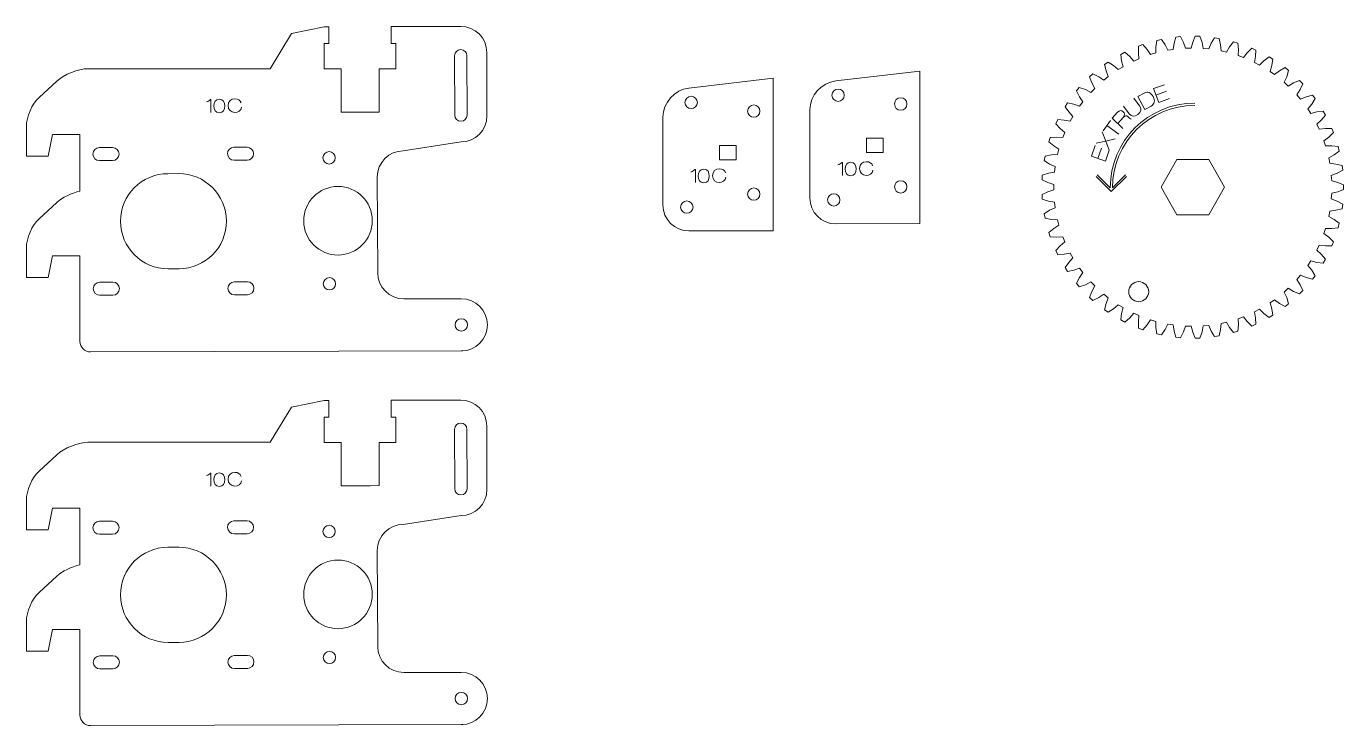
# Model space of a CAD drawing. Header units: millimetres. Extents: x 28 to 1172, y 29 to 868.
# Drawn here: x 256.3 to 499.2, y 345.2 to 474 of the extents above; entities that cross this region are included whole.
import ezdxf

# ---------------------------------------------------------------- set-up
doc = ezdxf.new("R2010")
doc.units = ezdxf.units.MM
for name, color, linetype, lineweight, true_color in [('10C', 1, 'CONTINUOUS', 0, 0xff0000), ('11C', 1, 'CONTINUOUS', 0, 0xff0000), ('Extruder Big Gear', 1, 'CONTINUOUS', 0, 0xff0000), ('Extruder Big gear text', 5, 'CONTINUOUS', 0, 0x0000ff), ('Front', 1, 'CONTINUOUS', 0, 0xff0000), ('Text', 1, 'CONTINUOUS', 0, 0xff0000)]:
    doc.layers.add(name, color=color, linetype=linetype, lineweight=lineweight, true_color=true_color)

msp = doc.modelspace()

# ---------------------------------------------------------------- linework, layer by layer
at = {"layer": '10C', "color": 1, "true_color": 0xff0000}
for points in [[(378.45, 436.32), (393.95, 436.36), (393.95, 464.45), (378.42, 462.66)], [(405.54, 437.63), (421.04, 437.68), (421.04, 465.77), (405.52, 463.97)], [(377.72, 460), (377.72, 460)], [(404.81, 461.32), (404.81, 461.32)], [(416.35, 459.72), (416.35, 459.72)], [(373.66, 457.3), (373.66, 441.13), (373.66, 441.13)], [(389.26, 458.4), (389.26, 458.4)], [(400.75, 458.62), (400.75, 442.44), (400.75, 442.44)], [(336.43, 452.72), (325.79, 451.09)], [(387.15, 450.03), (387.15, 449.45), (384.11, 449.45), (384.11, 452.09), (387.15, 452.09), (387.15, 450.03), (387.15, 450.03)], [(414.24, 451.34), (414.24, 450.77), (411.2, 450.77), (411.2, 453.41), (414.24, 453.41), (414.24, 451.34), (414.24, 451.34)], [(321, 446.28), (321.08, 428.6)], [(416.35, 444.44), (416.35, 444.44)], [(389.26, 443.12), (389.26, 443.12)], [(404.01, 442.04), (404.01, 442.04)], [(376.92, 440.72), (376.92, 440.72)], [(325.9, 423.82), (336.48, 423.83)], [(336.43, 383.89), (325.79, 382.26)], [(321, 377.45), (321.08, 359.77)], [(325.9, 354.99), (336.48, 355)]]:
    msp.add_lwpolyline(points, dxfattribs=at)
at = {"layer": '10C', "color": 5, "true_color": 0x0000ff}
for points in [[(379.55, 447.63), (379.64, 447.63), (379.64, 445.25)], [(381.19, 447.68), (381.19, 447.68)], [(406.64, 448.95), (406.73, 448.95), (406.73, 446.56)], [(408.28, 449), (408.28, 449)]]:
    msp.add_lwpolyline(points, dxfattribs=at)
at = {"layer": '10C', "color": 1, "true_color": 0xff0000}
for points in [[(405.52, 463.97), (402.89, 463.67), (400.75, 461.26), (400.75, 458.62)], [(378.42, 462.66), (375.8, 462.35), (373.66, 459.94), (373.66, 457.3)], [(404.81, 461.32), (404.81, 461.95), (405.32, 462.46), (405.95, 462.46)], [(405.95, 462.46), (406.58, 462.46), (407.09, 461.95), (407.09, 461.32)], [(377.72, 460), (377.72, 460.63), (378.23, 461.14), (378.86, 461.14)], [(378.86, 458.86), (378.23, 458.86), (377.72, 459.37), (377.72, 460)], [(378.86, 461.14), (379.49, 461.14), (380, 460.63), (380, 460)], [(380, 460), (380, 459.37), (379.49, 458.86), (378.86, 458.86)], [(389.26, 458.4), (389.26, 459.03), (389.77, 459.54), (390.4, 459.54)], [(390.4, 459.54), (391.03, 459.54), (391.54, 459.03), (391.54, 458.4)], [(405.95, 460.18), (405.32, 460.18), (404.81, 460.69), (404.81, 461.32)], [(407.09, 461.32), (407.09, 460.69), (406.58, 460.18), (405.95, 460.18)], [(416.35, 459.72), (416.35, 460.35), (416.86, 460.86), (417.49, 460.86)], [(417.49, 458.58), (416.86, 458.58), (416.35, 459.09), (416.35, 459.72)], [(417.49, 460.86), (418.12, 460.86), (418.63, 460.35), (418.63, 459.72)], [(418.63, 459.72), (418.63, 459.09), (418.12, 458.58), (417.49, 458.58)], [(390.4, 457.26), (389.77, 457.26), (389.26, 457.77), (389.26, 458.4)], [(391.54, 458.4), (391.54, 457.77), (391.03, 457.26), (390.4, 457.26)], [(325.79, 451.09), (323.14, 451.08), (320.99, 448.93), (321, 446.28)], [(416.35, 444.44), (416.35, 445.06), (416.86, 445.58), (417.49, 445.58)], [(417.49, 443.3), (416.86, 443.3), (416.35, 443.81), (416.35, 444.44)], [(417.49, 445.58), (418.12, 445.58), (418.63, 445.06), (418.63, 444.44)], [(418.63, 444.44), (418.63, 443.81), (418.12, 443.3), (417.49, 443.3)], [(389.26, 443.12), (389.26, 443.75), (389.77, 444.26), (390.4, 444.26)], [(390.4, 441.98), (389.77, 441.98), (389.26, 442.49), (389.26, 443.12)], [(390.4, 444.26), (391.03, 444.26), (391.54, 443.75), (391.54, 443.12)], [(391.54, 443.12), (391.54, 442.49), (391.03, 441.98), (390.4, 441.98)], [(400.75, 442.44), (400.74, 439.79), (402.89, 437.64), (405.54, 437.63)], [(404.01, 442.04), (404.01, 442.67), (404.52, 443.18), (405.15, 443.18)], [(405.15, 440.9), (404.52, 440.9), (404.01, 441.41), (404.01, 442.04)], [(405.15, 443.18), (405.78, 443.18), (406.29, 442.67), (406.29, 442.04)], [(406.29, 442.04), (406.29, 441.41), (405.78, 440.9), (405.15, 440.9)], [(373.66, 441.13), (373.65, 438.48), (375.8, 436.32), (378.45, 436.32)], [(376.92, 440.72), (376.92, 441.35), (377.43, 441.86), (378.06, 441.86)], [(378.06, 439.58), (377.43, 439.58), (376.92, 440.09), (376.92, 440.72)], [(378.06, 441.86), (378.69, 441.86), (379.2, 441.35), (379.2, 440.72)], [(379.2, 440.72), (379.2, 440.09), (378.69, 439.58), (378.06, 439.58)], [(321.08, 428.6), (321.09, 425.95), (323.24, 423.81), (325.9, 423.82)], [(325.79, 382.26), (323.14, 382.25), (320.99, 380.1), (321, 377.45)], [(321.08, 359.77), (321.09, 357.12), (323.24, 354.98), (325.9, 354.99)]]:
    msp.add_open_spline(points, degree=3, dxfattribs=at)
at = {"layer": '10C', "color": 5, "true_color": 0x0000ff}
for points in [[(378.8, 447.18), (379.16, 447.27), (379.41, 447.46), (379.55, 447.63)], [(380.17, 446.44), (380.17, 447.11), (380.44, 447.68), (381.19, 447.68)], [(381.19, 447.68), (381.93, 447.68), (382.2, 447.11), (382.2, 446.44)], [(382.8, 446.51), (382.8, 447.31), (383.36, 447.77), (384.06, 447.77)], [(384.06, 447.77), (384.63, 447.77), (385.08, 447.54), (385.21, 447.01)], [(405.89, 448.49), (406.25, 448.59), (406.5, 448.78), (406.64, 448.95)], [(407.27, 447.75), (407.27, 448.42), (407.53, 449), (408.28, 449)], [(408.28, 446.51), (407.53, 446.51), (407.27, 447.08), (407.27, 447.75)], [(408.28, 449), (409.02, 449), (409.29, 448.42), (409.29, 447.75)], [(409.29, 447.75), (409.29, 447.08), (409.02, 446.51), (408.28, 446.51)], [(409.89, 447.82), (409.89, 448.62), (410.46, 449.09), (411.15, 449.09)], [(411.15, 446.56), (410.46, 446.56), (409.89, 447.03), (409.89, 447.82)], [(411.15, 449.09), (411.72, 449.09), (412.17, 448.85), (412.3, 448.33)], [(412.36, 447.53), (412.29, 446.89), (411.7, 446.56), (411.15, 446.56)], [(381.19, 445.19), (380.44, 445.19), (380.17, 445.77), (380.17, 446.44)], [(382.2, 446.44), (382.2, 445.77), (381.93, 445.19), (381.19, 445.19)], [(384.06, 445.25), (383.36, 445.25), (382.8, 445.71), (382.8, 446.51)], [(385.27, 446.22), (385.2, 445.57), (384.61, 445.25), (384.06, 445.25)]]:
    msp.add_open_spline(points, degree=3, dxfattribs=at)
at = {"layer": '11C'}
for p, q in [((336.76, 414.22), (268.15, 414.03)), ((336.76, 345.39), (268.15, 345.2))]:
    msp.add_line(p, q, dxfattribs=at)
at = {"layer": 'Extruder Big Gear', "color": 1, "true_color": 0xff0000}
for points in [[(496.59, 440), (496.4, 438.99), (497.39, 438.45), (498.35, 437.75), (498.13, 436.93), (496.96, 436.79), (495.82, 436.8), (495.5, 435.83), (496.42, 435.16), (497.28, 434.35), (496.96, 433.56), (495.78, 433.57), (494.65, 433.73), (494.21, 432.81), (495.03, 432.03), (495.78, 431.11), (495.36, 430.38), (494.19, 430.54), (493.1, 430.84), (492.54, 429.98), (493.26, 429.1), (493.88, 428.09), (493.38, 427.42), (492.23, 427.73), (491.18, 428.17), (490.52, 427.39), (491.12, 426.42), (491.61, 425.34), (491.02, 424.74), (489.93, 425.19), (488.95, 425.76), (488.19, 425.07), (488.66, 424.04), (489.01, 422.91), (488.35, 422.38), (487.32, 422.97), (486.42, 423.66), (485.58, 423.08), (485.92, 421.99), (486.11, 420.83), (485.39, 420.39), (484.45, 421.1), (483.64, 421.9), (482.74, 421.43), (482.93, 420.31), (482.98, 419.13), (482.21, 418.79), (481.36, 419.62), (480.67, 420.51), (479.71, 420.16), (479.76, 419.03), (479.65, 417.85), (478.84, 417.61), (478.11, 418.54), (477.54, 419.52), (476.54, 419.29), (476.44, 418.16), (476.19, 417), (475.36, 416.86), (474.75, 417.88), (474.3, 418.93), (473.28, 418.83), (473.04, 417.72), (472.65, 416.6), (471.8, 416.58), (471.33, 417.66), (471.02, 418.76), (470, 418.79), (469.62, 417.72), (469.08, 416.66), (468.24, 416.75), (467.91, 417.88), (467.75, 419.01), (466.74, 419.17), (466.22, 418.16), (465.55, 417.18), (464.73, 417.37), (464.55, 418.54), (464.53, 419.67), (463.55, 419.96), (462.91, 419.03), (462.12, 418.14), (461.33, 418.43), (461.3, 419.62), (461.42, 420.75), (460.49, 421.16), (459.73, 420.31), (458.84, 419.54), (458.09, 419.93), (458.21, 421.1), (458.48, 422.21), (457.61, 422.74), (456.75, 421.99), (455.76, 421.34), (455.07, 421.82), (455.34, 422.97), (455.75, 424.03), (454.95, 424.67), (454, 424.04), (452.94, 423.52), (452.32, 424.08), (452.74, 425.19), (453.27, 426.19), (452.56, 426.93), (451.54, 426.42), (450.42, 426.04), (449.88, 426.68), (450.43, 427.73), (451.09, 428.65), (450.48, 429.47), (449.41, 429.1), (448.25, 428.86), (447.79, 429.57), (448.47, 430.54), (449.25, 431.37), (448.75, 432.26), (447.63, 432.03), (446.45, 431.94), (446.09, 432.71), (446.89, 433.57), (447.76, 434.3), (447.38, 435.25), (446.25, 435.16), (445.06, 435.23), (444.8, 436.03), (445.71, 436.79), (446.67, 437.4), (446.41, 438.39), (445.27, 438.45), (444.11, 438.66), (443.95, 439.49), (444.94, 440.13), (445.97, 440.61), (445.84, 441.62), (444.72, 441.83), (443.6, 442.19), (443.54, 443.03), (444.61, 443.54), (445.7, 443.88), (445.7, 444.91), (444.61, 445.25), (443.54, 445.76), (443.6, 446.6), (444.72, 446.96), (445.84, 447.17), (445.97, 448.18), (444.94, 448.66), (443.95, 449.3), (444.11, 450.13), (445.27, 450.34), (446.41, 450.4), (446.67, 451.39), (445.71, 452), (444.8, 452.76), (445.06, 453.56), (446.25, 453.63), (447.38, 453.54), (447.76, 454.49), (446.89, 455.22), (446.09, 456.08), (446.45, 456.85), (447.63, 456.76), (448.75, 456.53), (449.25, 457.42), (448.47, 458.25), (447.79, 459.22), (448.25, 459.93), (449.41, 459.69), (450.48, 459.32), (451.09, 460.14), (450.43, 461.06), (449.88, 462.11), (450.42, 462.75), (451.54, 462.37), (452.56, 461.86), (453.27, 462.6), (452.74, 463.6), (452.32, 464.7), (452.94, 465.27), (454, 464.75), (454.95, 464.12), (455.75, 464.76), (455.34, 465.82), (455.07, 466.97), (455.76, 467.45), (456.75, 466.8), (457.61, 466.05), (458.48, 466.58), (458.21, 467.69), (458.09, 468.86), (458.84, 469.25), (459.73, 468.48), (460.49, 467.63), (461.42, 468.04), (461.3, 469.17), (461.33, 470.36), (462.12, 470.65), (462.91, 469.76), (463.55, 468.82), (464.53, 469.12), (464.55, 470.25), (464.73, 471.42), (465.55, 471.61), (466.22, 470.63), (466.74, 469.62), (467.75, 469.78), (467.91, 470.91), (468.24, 472.04), (469.08, 472.13), (469.62, 471.07), (470, 470), (471.02, 470.03), (471.33, 471.13), (471.8, 472.21), (472.65, 472.19), (473.04, 471.07), (473.28, 469.96), (474.3, 469.86), (474.75, 470.91), (475.36, 471.93), (476.19, 471.79), (476.44, 470.63), (476.54, 469.5), (477.54, 469.27), (478.11, 470.25), (478.84, 471.18), (479.65, 470.94), (479.76, 469.76), (479.71, 468.63), (480.67, 468.28), (481.36, 469.17), (482.21, 470), (482.98, 469.66), (482.93, 468.48), (482.74, 467.36), (483.64, 466.89), (484.45, 467.69), (485.39, 468.4), (486.11, 467.97), (485.92, 466.8), (485.58, 465.71), (486.42, 465.13), (487.32, 465.82), (488.35, 466.41), (489.01, 465.88), (488.66, 464.75), (488.19, 463.72), (488.95, 463.03), (489.93, 463.6), (491.02, 464.05), (491.61, 463.44), (491.12, 462.37), (490.52, 461.4), (491.18, 460.62), (492.23, 461.06), (493.38, 461.37), (493.88, 460.7), (493.26, 459.69), (492.54, 458.81), (493.1, 457.95), (494.19, 458.25), (495.36, 458.41), (495.78, 457.68), (495.03, 456.76), (494.21, 455.98), (494.65, 455.06), (495.78, 455.22), (496.96, 455.23), (497.28, 454.44), (496.42, 453.63), (495.5, 452.96), (495.82, 451.99), (496.96, 452), (498.13, 451.86), (498.35, 451.04), (497.39, 450.34), (496.4, 449.8), (496.59, 448.79), (497.72, 448.66), (498.87, 448.37), (498.98, 447.53), (497.94, 446.96), (496.88, 446.55), (496.95, 445.53), (498.05, 445.25), (499.15, 444.82), (499.15, 443.97), (498.05, 443.54), (496.95, 443.26), (496.88, 442.24), (497.94, 441.83), (498.98, 441.26), (498.87, 440.42), (497.72, 440.13), (496.59, 440)], [(468.41, 439.31), (465.48, 444.39), (468.41, 449.47), (474.28, 449.47), (477.21, 444.39), (474.28, 439.31), (468.41, 439.31), (468.41, 439.31)], [(463.21, 425.14), (463.21, 425.14)]]:
    msp.add_lwpolyline(points, dxfattribs=at)
for points in [[(459.53, 425.14), (459.53, 426.16), (460.35, 426.99), (461.37, 426.99)], [(461.37, 423.3), (460.35, 423.3), (459.53, 424.13), (459.53, 425.14)], [(461.37, 426.99), (462.39, 426.99), (463.21, 426.16), (463.21, 425.14)], [(463.21, 425.14), (463.21, 424.13), (462.39, 423.3), (461.37, 423.3)]]:
    msp.add_open_spline(points, degree=3, dxfattribs=at)
at = {"layer": 'Extruder Big gear text', "color": 5, "true_color": 0x0000ff}
for points in [[(461.19, 461.09), (462.37, 461.73)], [(467.07, 460.71), (465.05, 459.97), (464.11, 462.54), (466.11, 463.27)], [(464.55, 461.35), (466.47, 462.05)], [(459.64, 457.93), (458.58, 459.31)], [(460.47, 460.76), (461.53, 459.38)], [(463.67, 459.33), (462.5, 458.69), (461.19, 461.09), (461.19, 461.09)], [(454.8, 454.8), (456.19, 456.7)], [(458.46, 455.23), (456.45, 457.09), (457.47, 458.2)], [(458.57, 457.33), (458.57, 457.32), (457.49, 456.13)], [(454.62, 454.61), (455.31, 452.89)], [(457.71, 454.14), (455.5, 455.75)], [(455.95, 451.19), (455.22, 449.16), (452.64, 450.08), (453.36, 452.09)], [(455.95, 451.19), (455.31, 452.89), (453.53, 452.47)], [(457.03, 453.32), (455.31, 452.89)], [(453.84, 449.66), (454.53, 451.58)], [(459.1, 446.38), (456.32, 443.6), (453.54, 446.38)], [(453.72, 446.68), (456.12, 444.28)], [(458.91, 446.68), (456.52, 444.28)]]:
    msp.add_lwpolyline(points, dxfattribs=at)
for points in [[(462.37, 461.73), (463.03, 462.09), (463.63, 461.79), (464.02, 461.08)], [(456.12, 444.28), (456.12, 452.88), (463.09, 459.88), (471.69, 459.88)], [(456.52, 444.28), (456.52, 452.64), (463.34, 459.44), (471.69, 459.44)], [(461.53, 459.38), (461.96, 458.82), (461.86, 458.29), (461.23, 457.81)], [(464.02, 461.08), (464.41, 460.36), (464.34, 459.69), (463.67, 459.33)], [(457.47, 458.2), (457.84, 458.6), (458.17, 458.58), (458.53, 458.25)], [(458.53, 458.25), (458.72, 458.07), (458.87, 457.69), (458.57, 457.33)], [(458.57, 457.32), (458.86, 457.63), (459.13, 457.63), (459.4, 457.37)], [(459.4, 457.37), (459.48, 457.31), (459.88, 456.94), (460, 456.91)], [(461.23, 457.81), (460.6, 457.33), (460.07, 457.36), (459.64, 457.93)]]:
    msp.add_open_spline(points, degree=3, dxfattribs=at)
at = {"layer": 'Front', "color": 1, "true_color": 0xff0000}
for points in [[(267.63, 466.22), (301.25, 466.22), (305.18, 472.73), (311.21, 473.94), (312.05, 473.94), (312.06, 470.85), (311.23, 470.85), (311.23, 466.17), (311.23, 466.17), (314.32, 466.18), (314.33, 458.22), (315.99, 458.22), (315.99, 458.22), (319.71, 458.23), (319.71, 458.23), (321.37, 458.24), (321.36, 466.2), (324.42, 466.21), (324.42, 466.21), (324.42, 470.88), (323.58, 470.88), (323.57, 473.97), (336.38, 474.01)], [(341.19, 469.22), (341.22, 457.53)], [(335.24, 468.61), (335.27, 457.68)], [(337.55, 457.68), (337.52, 468.61), (337.52, 468.61)], [(258.65, 460.94), (261.92, 463.94)], [(266.17, 443.67), (266.17, 443.66), (266.17, 454.12), (261.11, 454.12), (260.32, 450.11), (256.32, 450.1), (256.3, 455.57)], [(294.57, 451.76), (296.98, 451.76)], [(269.77, 451.69), (272.18, 451.69)], [(272.19, 449.29), (269.78, 449.29), (269.78, 449.29)], [(296.99, 449.36), (294.58, 449.36), (294.58, 449.36)], [(310.98, 449.8), (310.98, 449.8)], [(282.39, 446.88), (284.39, 446.89)], [(258.65, 438.58), (261.92, 441.59)], [(266.17, 416), (266.17, 431.76), (261.11, 431.76), (260.32, 427.75), (256.32, 427.74), (256.3, 433.21)], [(313.76, 431.89), (313.76, 431.89)], [(284.44, 429.37), (282.44, 429.36), (282.44, 429.36)], [(269.84, 426.89), (272.25, 426.89)], [(294.64, 426.96), (297.05, 426.96)], [(311.04, 426.6), (311.04, 426.6)], [(272.26, 424.49), (269.85, 424.49), (269.85, 424.49)], [(297.06, 424.56), (294.65, 424.56), (294.65, 424.56)], [(335.34, 419.02), (335.34, 419.02)], [(267.63, 397.39), (301.25, 397.39), (305.18, 403.89), (311.21, 405.11), (312.05, 405.11), (312.06, 402.02), (311.23, 402.02), (311.23, 397.34), (311.23, 397.34), (314.32, 397.35), (314.33, 389.39), (315.99, 389.39), (315.99, 389.39), (319.71, 389.4), (319.71, 389.4), (321.37, 389.41), (321.36, 397.37), (324.42, 397.38), (324.42, 397.37), (324.42, 402.05), (323.58, 402.05), (323.57, 405.14), (336.38, 405.18)], [(335.24, 399.78), (335.27, 388.84)], [(337.55, 388.85), (337.52, 399.78), (337.52, 399.78)], [(341.19, 400.39), (341.22, 388.7)], [(258.65, 392.1), (261.92, 395.11)], [(266.17, 374.83), (266.17, 374.83), (266.17, 385.29), (261.11, 385.29), (260.32, 381.27), (256.32, 381.26), (256.3, 386.74)], [(269.77, 382.86), (272.18, 382.86)], [(294.57, 382.92), (296.98, 382.93)], [(272.19, 380.46), (269.78, 380.46), (269.78, 380.46)], [(296.99, 380.53), (294.58, 380.52), (294.58, 380.52)], [(310.98, 380.97), (310.98, 380.97)], [(282.39, 378.05), (284.39, 378.06)], [(258.65, 369.75), (261.92, 372.75)], [(266.17, 347.17), (266.17, 362.93), (261.11, 362.93), (260.32, 358.92), (256.32, 358.91), (256.3, 364.38)], [(313.76, 363.06), (313.76, 363.06)], [(284.44, 360.54), (282.44, 360.53), (282.44, 360.53)], [(269.84, 358.06), (272.25, 358.06)], [(294.64, 358.12), (297.05, 358.13)], [(311.04, 357.76), (311.04, 357.76)], [(272.26, 355.66), (269.85, 355.66), (269.85, 355.66)], [(297.06, 355.73), (294.65, 355.72), (294.65, 355.72)], [(335.34, 350.19), (335.34, 350.19)]]:
    msp.add_lwpolyline(points, dxfattribs=at)
for points in [[(336.38, 474.01), (339.03, 474.02), (341.18, 471.87), (341.19, 469.22)], [(336.38, 469.75), (335.75, 469.75), (335.24, 469.24), (335.24, 468.61)], [(337.52, 468.61), (337.52, 469.24), (337.01, 469.75), (336.38, 469.75)], [(261.92, 463.94), (263.21, 465.13), (265.87, 466.22), (267.63, 466.22)], [(256.3, 455.57), (256.3, 457.33), (257.35, 459.75), (258.65, 460.94)], [(335.27, 457.68), (335.27, 457.05), (335.79, 456.54), (336.42, 456.54)], [(336.42, 456.54), (337.05, 456.54), (337.56, 457.05), (337.55, 457.68)], [(341.22, 457.53), (341.23, 454.88), (339.09, 452.73), (336.43, 452.72)], [(293.38, 450.55), (293.37, 451.22), (293.91, 451.75), (294.57, 451.76)], [(296.98, 451.76), (297.64, 451.76), (298.18, 451.23), (298.18, 450.57)], [(268.58, 450.48), (268.58, 451.15), (269.11, 451.69), (269.77, 451.69)], [(269.78, 449.29), (269.12, 449.28), (268.58, 449.82), (268.58, 450.48)], [(272.18, 451.69), (272.84, 451.7), (273.38, 451.16), (273.38, 450.5)], [(273.38, 450.5), (273.39, 449.83), (272.85, 449.3), (272.19, 449.29)], [(294.58, 449.36), (293.92, 449.35), (293.38, 449.89), (293.38, 450.55)], [(298.18, 450.57), (298.19, 449.9), (297.65, 449.36), (296.99, 449.36)], [(312.11, 450.94), (311.48, 450.94), (310.97, 450.43), (310.98, 449.8)], [(310.98, 449.8), (310.98, 449.17), (311.49, 448.66), (312.12, 448.66)], [(313.26, 449.81), (313.25, 450.44), (312.74, 450.94), (312.11, 450.94)], [(312.12, 448.66), (312.75, 448.67), (313.26, 449.18), (313.26, 449.81)], [(273.65, 438.1), (273.64, 442.94), (277.55, 446.87), (282.39, 446.88)], [(284.39, 446.89), (289.23, 446.9), (293.16, 442.99), (293.17, 438.15)], [(313.73, 444.53), (310.24, 444.52), (307.42, 441.68), (307.43, 438.19)], [(320.07, 438.23), (320.06, 441.72), (317.22, 444.54), (313.73, 444.53)], [(261.92, 441.59), (262.88, 442.47), (264.67, 443.3), (266.17, 443.67)], [(256.3, 433.21), (256.3, 434.97), (257.35, 437.39), (258.65, 438.58)], [(282.44, 429.36), (277.6, 429.35), (273.67, 433.26), (273.65, 438.1)], [(293.17, 438.15), (293.19, 433.31), (289.28, 429.38), (284.44, 429.37)], [(307.43, 438.19), (307.44, 434.7), (310.27, 431.88), (313.76, 431.89)], [(313.76, 431.89), (317.25, 431.9), (320.08, 434.73), (320.07, 438.23)], [(312.18, 427.74), (311.55, 427.74), (311.04, 427.22), (311.04, 426.6)], [(313.32, 426.6), (313.32, 427.23), (312.81, 427.74), (312.18, 427.74)], [(268.64, 425.68), (268.64, 426.35), (269.18, 426.89), (269.84, 426.89)], [(269.85, 424.49), (269.19, 424.48), (268.65, 425.02), (268.64, 425.68)], [(272.25, 426.89), (272.91, 426.9), (273.45, 426.36), (273.45, 425.7)], [(273.45, 425.7), (273.45, 425.03), (272.92, 424.5), (272.26, 424.49)], [(293.44, 425.75), (293.44, 426.42), (293.98, 426.95), (294.64, 426.96)], [(294.65, 424.56), (293.98, 424.55), (293.45, 425.09), (293.44, 425.75)], [(297.05, 426.96), (297.71, 426.96), (298.25, 426.43), (298.25, 425.77)], [(298.25, 425.77), (298.25, 425.1), (297.72, 424.56), (297.06, 424.56)], [(311.04, 426.6), (311.04, 425.97), (311.55, 425.46), (312.18, 425.46)], [(312.18, 425.46), (312.81, 425.46), (313.32, 425.97), (313.32, 426.6)], [(336.48, 423.83), (339.13, 423.84), (341.29, 421.69), (341.29, 419.04)], [(335.34, 419.02), (335.34, 419.65), (335.86, 420.16), (336.49, 420.16)], [(336.49, 420.16), (337.11, 420.16), (337.63, 419.65), (337.63, 419.02)], [(336.49, 417.88), (335.86, 417.88), (335.34, 418.39), (335.34, 419.02)], [(337.63, 419.02), (337.63, 418.39), (337.11, 417.88), (336.49, 417.88)], [(341.29, 419.04), (341.3, 416.39), (339.16, 414.22), (336.51, 414.22)], [(268.15, 414.03), (267.06, 414.03), (266.17, 414.91), (266.17, 416)], [(336.38, 405.18), (339.03, 405.18), (341.18, 403.04), (341.19, 400.39)], [(336.38, 400.92), (335.75, 400.92), (335.24, 400.41), (335.24, 399.78)], [(337.52, 399.78), (337.52, 400.41), (337.01, 400.92), (336.38, 400.92)], [(261.92, 395.11), (263.21, 396.3), (265.87, 397.39), (267.63, 397.39)], [(256.3, 386.74), (256.3, 388.5), (257.35, 390.91), (258.65, 392.1)], [(335.27, 388.84), (335.27, 388.21), (335.79, 387.71), (336.42, 387.71)], [(336.42, 387.71), (337.05, 387.71), (337.56, 388.22), (337.55, 388.85)], [(341.22, 388.7), (341.23, 386.05), (339.09, 383.89), (336.43, 383.89)], [(268.58, 381.65), (268.58, 382.32), (269.11, 382.85), (269.77, 382.86)], [(269.78, 380.46), (269.12, 380.45), (268.58, 380.99), (268.58, 381.65)], [(272.18, 382.86), (272.84, 382.87), (273.38, 382.33), (273.38, 381.67)], [(273.38, 381.67), (273.39, 381), (272.85, 380.46), (272.19, 380.46)], [(293.38, 381.72), (293.37, 382.38), (293.91, 382.92), (294.57, 382.92)], [(294.58, 380.52), (293.92, 380.52), (293.38, 381.06), (293.38, 381.72)], [(296.98, 382.93), (297.64, 382.93), (298.18, 382.4), (298.18, 381.73)], [(298.18, 381.73), (298.19, 381.07), (297.65, 380.53), (296.99, 380.53)], [(312.11, 382.11), (311.48, 382.11), (310.97, 381.6), (310.98, 380.97)], [(313.26, 380.97), (313.25, 381.6), (312.74, 382.11), (312.11, 382.11)], [(310.98, 380.97), (310.98, 380.34), (311.49, 379.83), (312.12, 379.83)], [(312.12, 379.83), (312.75, 379.83), (313.26, 380.35), (313.26, 380.97)], [(273.65, 369.27), (273.64, 374.1), (277.55, 378.04), (282.39, 378.05)], [(284.39, 378.06), (289.23, 378.07), (293.16, 374.16), (293.17, 369.32)], [(261.92, 372.75), (262.88, 373.64), (264.67, 374.47), (266.17, 374.83)], [(313.73, 375.7), (310.24, 375.69), (307.42, 372.85), (307.43, 369.36)], [(320.07, 369.39), (320.06, 372.88), (317.22, 375.71), (313.73, 375.7)], [(256.3, 364.38), (256.3, 366.14), (257.35, 368.56), (258.65, 369.75)], [(282.44, 360.53), (277.6, 360.52), (273.67, 364.43), (273.65, 369.27)], [(293.17, 369.32), (293.19, 364.48), (289.28, 360.55), (284.44, 360.54)], [(307.43, 369.36), (307.44, 365.87), (310.27, 363.05), (313.76, 363.06)], [(313.76, 363.06), (317.25, 363.07), (320.08, 365.9), (320.07, 369.39)], [(268.64, 356.85), (268.64, 357.52), (269.18, 358.05), (269.84, 358.06)], [(272.25, 358.06), (272.91, 358.07), (273.45, 357.53), (273.45, 356.87)], [(293.44, 356.92), (293.44, 357.58), (293.98, 358.12), (294.64, 358.12)], [(297.05, 358.13), (297.71, 358.13), (298.25, 357.6), (298.25, 356.93)], [(312.18, 358.91), (311.55, 358.9), (311.04, 358.39), (311.04, 357.76)], [(311.04, 357.76), (311.04, 357.13), (311.55, 356.63), (312.18, 356.63)], [(313.32, 357.77), (313.32, 358.4), (312.81, 358.91), (312.18, 358.91)], [(312.18, 356.63), (312.81, 356.63), (313.32, 357.14), (313.32, 357.77)], [(269.85, 355.66), (269.19, 355.65), (268.65, 356.19), (268.64, 356.85)], [(273.45, 356.87), (273.45, 356.2), (272.92, 355.66), (272.26, 355.66)], [(294.65, 355.72), (293.98, 355.72), (293.45, 356.26), (293.44, 356.92)], [(298.25, 356.93), (298.25, 356.27), (297.72, 355.73), (297.06, 355.73)], [(336.48, 355), (339.13, 355.01), (341.29, 352.86), (341.29, 350.21)], [(335.34, 350.19), (335.34, 350.82), (335.86, 351.33), (336.49, 351.33)], [(336.49, 349.05), (335.86, 349.05), (335.34, 349.56), (335.34, 350.19)], [(336.49, 351.33), (337.11, 351.33), (337.63, 350.82), (337.63, 350.19)], [(337.63, 350.19), (337.63, 349.56), (337.11, 349.05), (336.49, 349.05)], [(341.29, 350.21), (341.3, 347.56), (339.16, 345.39), (336.51, 345.39)], [(268.15, 345.2), (267.06, 345.2), (266.17, 346.08), (266.17, 347.17)]]:
    msp.add_open_spline(points, degree=3, dxfattribs=at)
at = {"layer": 'text', "color": 5, "true_color": 0x0000ff}
for points in [[(290.23, 460.54), (290.32, 460.54), (290.32, 458.16)], [(291.87, 460.6), (291.87, 460.6)], [(290.23, 391.71), (290.32, 391.71), (290.32, 389.33)], [(291.87, 391.76), (291.87, 391.76)]]:
    msp.add_lwpolyline(points, dxfattribs=at)
for points in [[(289.48, 460.09), (289.85, 460.18), (290.09, 460.38), (290.23, 460.54)], [(290.86, 459.35), (290.86, 460.02), (291.13, 460.6), (291.87, 460.6)], [(291.87, 458.1), (291.13, 458.1), (290.86, 458.68), (290.86, 459.35)], [(291.87, 460.6), (292.62, 460.6), (292.88, 460.02), (292.88, 459.35)], [(292.88, 459.35), (292.88, 458.68), (292.62, 458.1), (291.87, 458.1)], [(293.49, 459.42), (293.49, 460.22), (294.05, 460.68), (294.74, 460.68)], [(294.74, 458.16), (294.05, 458.16), (293.49, 458.62), (293.49, 459.42)], [(294.74, 460.68), (295.31, 460.68), (295.77, 460.45), (295.89, 459.93)], [(295.95, 459.13), (295.88, 458.48), (295.3, 458.16), (294.74, 458.16)], [(289.48, 391.26), (289.85, 391.35), (290.09, 391.54), (290.23, 391.71)], [(290.86, 390.52), (290.86, 391.19), (291.13, 391.76), (291.87, 391.76)], [(291.87, 391.76), (292.62, 391.76), (292.88, 391.19), (292.88, 390.52)], [(293.49, 390.59), (293.49, 391.39), (294.05, 391.85), (294.74, 391.85)], [(294.74, 391.85), (295.31, 391.85), (295.77, 391.62), (295.89, 391.09)], [(291.87, 389.27), (291.13, 389.27), (290.86, 389.85), (290.86, 390.52)], [(292.88, 390.52), (292.88, 389.85), (292.62, 389.27), (291.87, 389.27)], [(294.74, 389.33), (294.05, 389.33), (293.49, 389.79), (293.49, 390.59)], [(295.95, 390.3), (295.88, 389.65), (295.3, 389.33), (294.74, 389.33)]]:
    msp.add_open_spline(points, degree=3, dxfattribs=at)

doc.saveas('drawing.dxf')
